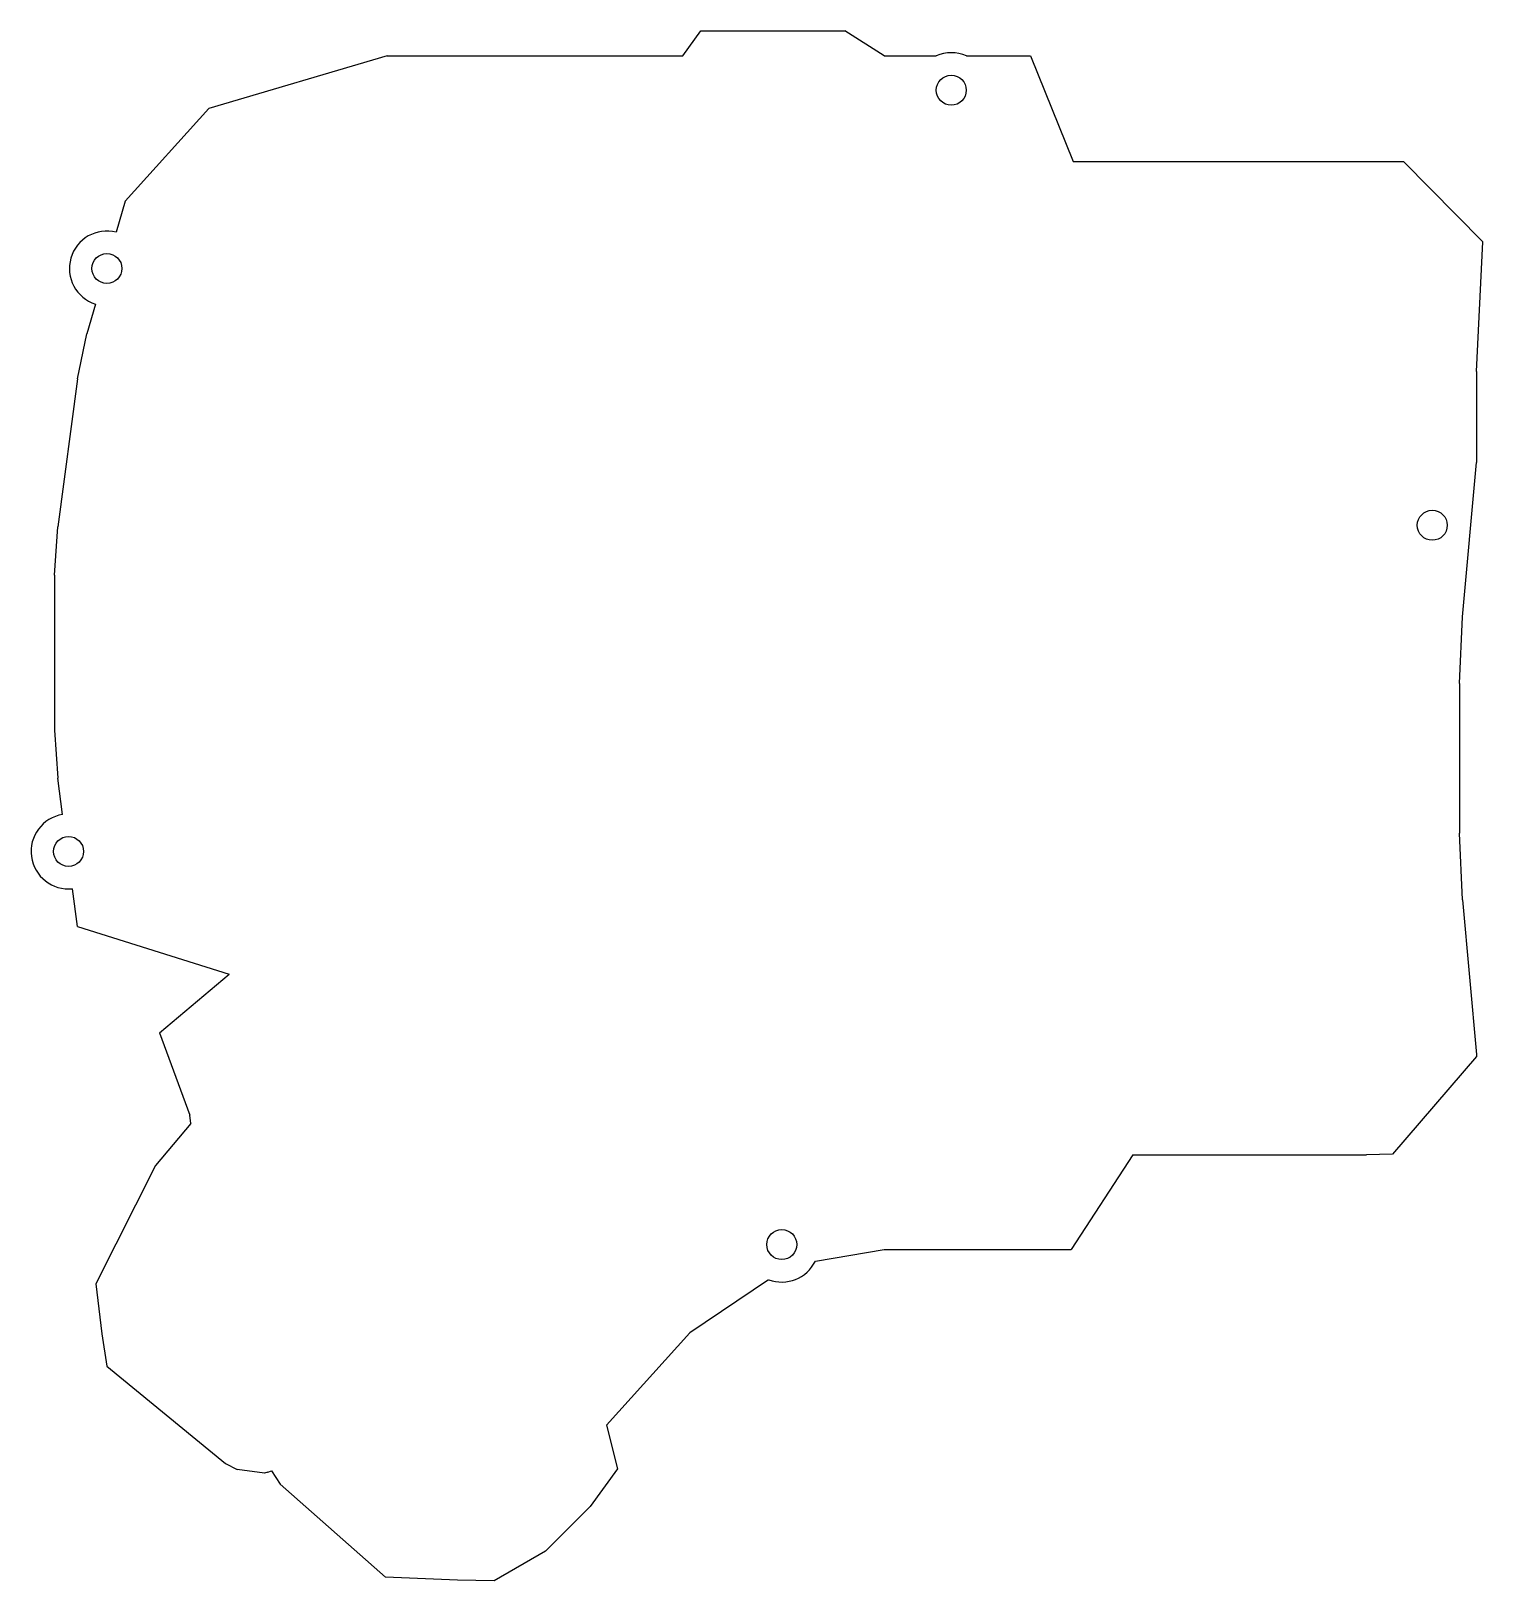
# Model space of a CAD drawing. Header units: metres. Extents: x -103 to 62, y -105 to 71.
import ezdxf

# ---------------------------------------------------------------- set-up
doc = ezdxf.new("R2010")
doc.units = ezdxf.units.M

msp = doc.modelspace()

# ---------------------------------------------------------------- linework, layer by layer
for p, q in [((-28.89, 67.72), (-26.87, 70.54)), ((-28.89, 67.72, -5), (-26.87, 70.54, -5)), ((-26.87, 70.54), (-26.87, 70.54, -5)), ((-26.87, 70.54), (-10.52, 70.54)), ((-26.87, 70.54, -5), (-10.52, 70.54, -5)), ((-10.52, 70.54), (-10.52, 70.54, -5)), ((-6.06, 67.72), (-10.52, 70.54)), ((-6.06, 67.72, -5), (-10.52, 70.54, -5)), ((-62.43, 67.72), (-82.66, 61.73)), ((-62.43, 67.72, -5), (-82.66, 61.73, -5)), ((-62.43, 67.72), (-62.43, 67.72, -5)), ((-62.43, 67.72), (-28.89, 67.72)), ((-62.43, 67.72, -5), (-28.89, 67.72, -5)), ((-28.89, 67.72), (-28.89, 67.72, -5)), ((-6.06, 67.72), (-6.06, 67.72, -5)), ((-6.06, 67.72), (-0.14, 67.72)), ((-6.06, 67.72, -5), (-0.14, 67.72, -5)), ((-0.14, 67.72), (-0.14, 67.72, -5)), ((3.27, 67.72), (3.27, 67.72, -5)), ((3.27, 67.72), (10.55, 67.72)), ((3.27, 67.72, -5), (10.55, 67.72, -5)), ((10.55, 67.72), (10.55, 67.72, -5)), ((10.55, 67.72), (15.38, 55.72)), ((10.55, 67.72, -5), (15.38, 55.72, -5)), ((3.26, 63.82), (3.26, 63.82, -5)), ((-92.16, 51.23), (-82.66, 61.73)), ((-92.16, 51.23, -5), (-82.66, 61.73, -5)), ((-82.66, 61.73), (-82.66, 61.73, -5)), ((15.38, 55.72), (15.38, 55.72, -5)), ((15.38, 55.72), (52.87, 55.72)), ((15.38, 55.72, -5), (52.87, 55.72, -5)), ((52.87, 55.72), (52.87, 55.72, -5)), ((52.87, 55.72), (61.88, 46.63)), ((52.87, 55.72, -5), (61.88, 46.63, -5)), ((-92.16, 51.23), (-93.18, 47.71)), ((-92.16, 51.23, -5), (-93.18, 47.71, -5)), ((-92.16, 51.23), (-92.16, 51.23, -5)), ((-93.18, 47.71), (-93.18, 47.71, -5)), ((61.14, 31.9), (61.88, 46.63)), ((61.14, 31.9, -5), (61.88, 46.63, -5)), ((61.88, 46.63), (61.88, 46.63, -5)), ((-92.54, 43.59), (-92.54, 43.59, -5)), ((-95.54, 39.54), (-96.51, 36.16)), ((-95.54, 39.54, -5), (-96.51, 36.16, -5)), ((-95.54, 39.54), (-95.54, 39.54, -5)), ((-97.57, 31.07), (-96.51, 36.16)), ((-97.57, 31.07, -5), (-96.51, 36.16, -5)), ((-96.51, 36.16), (-96.51, 36.16, -5)), ((61.14, 31.9), (61.14, 31.9, -5)), ((61.14, 31.9), (61.14, 21.59)), ((61.14, 31.9, -5), (61.14, 21.59, -5)), ((-97.57, 31.07), (-99.82, 14.26)), ((-97.57, 31.07, -5), (-99.82, 14.26, -5)), ((-97.57, 31.07), (-97.57, 31.07, -5)), ((59.56, 4.06), (61.14, 21.59)), ((59.56, 4.06, -5), (61.14, 21.59, -5)), ((61.14, 21.59), (61.14, 21.59, -5)), ((-100.18, 8.8), (-99.82, 14.26)), ((-100.18, 8.8, -5), (-99.82, 14.26, -5)), ((-99.82, 14.26), (-99.82, 14.26, -5)), ((57.83, 14.45), (57.83, 14.45, -5)), ((-100.18, 8.8), (-100.18, 8.8, -5)), ((-100.18, 8.8), (-100.18, -8.8)), ((-100.18, 8.8, -5), (-100.18, -8.8, -5)), ((59.21, -3.5), (59.56, 4.06)), ((59.21, -3.5, -5), (59.56, 4.06, -5)), ((59.56, 4.06), (59.56, 4.06, -5)), ((59.21, -3.5), (59.21, -3.5, -5)), ((59.21, -3.5), (59.21, -20.5)), ((59.21, -3.5, -5), (59.21, -20.5, -5)), ((-100.18, -8.8), (-100.18, -8.8, -5)), ((-100.18, -8.8), (-99.82, -14.26)), ((-100.18, -8.8, -5), (-99.82, -14.26, -5)), ((-99.82, -14.26), (-99.82, -14.26, -5)), ((-99.27, -18.36), (-99.82, -14.26)), ((-99.27, -18.36, -5), (-99.82, -14.26, -5)), ((-99.27, -18.36), (-99.27, -18.36, -5)), ((59.21, -20.5), (59.21, -20.5, -5)), ((59.56, -28.06), (59.21, -20.5)), ((59.56, -28.06, -5), (59.21, -20.5, -5)), ((-96.89, -22.56), (-96.89, -22.56, -5)), ((-98.14, -26.8), (-98.14, -26.8, -5)), ((-97.57, -31.07), (-98.14, -26.8)), ((-97.57, -31.07, -5), (-98.14, -26.8, -5)), ((59.56, -28.06), (59.56, -28.06, -5)), ((59.56, -28.06), (61.14, -45.59)), ((59.56, -28.06, -5), (61.14, -45.59, -5)), ((-97.57, -31.07), (-97.57, -31.07, -5)), ((-97.57, -31.07), (-80.38, -36.5)), ((-97.57, -31.07, -5), (-80.38, -36.5, -5)), ((-88.28, -43.14), (-80.38, -36.5)), ((-88.28, -43.14, -5), (-80.38, -36.5, -5)), ((-80.38, -36.5), (-80.38, -36.5, -5)), ((-88.28, -43.14), (-88.28, -43.14, -5)), ((-88.28, -43.14), (-84.82, -52.49)), ((-88.28, -43.14, -5), (-84.82, -52.49, -5)), ((61.14, -45.59), (61.14, -45.59, -5)), ((61.14, -45.59), (61.14, -45.83)), ((61.14, -45.59, -5), (61.14, -45.83, -5)), ((61.14, -45.83), (51.6, -56.92)), ((61.14, -45.83, -5), (51.6, -56.92, -5)), ((61.14, -45.83), (61.14, -45.83, -5)), ((-84.82, -52.49), (-84.82, -52.49, -5)), ((-84.7, -53.43), (-84.82, -52.49)), ((-84.7, -53.43, -5), (-84.82, -52.49, -5)), ((-84.7, -53.43), (-88.74, -58.2)), ((-84.7, -53.43, -5), (-88.74, -58.2, -5)), ((-84.7, -53.43), (-84.7, -53.43, -5)), ((22.16, -56.99), (15.14, -67.72)), ((22.16, -56.99, -5), (15.14, -67.72, -5)), ((22.16, -56.99), (22.16, -56.99, -5)), ((22.16, -56.99), (48.67, -56.99)), ((22.16, -56.99, -5), (48.67, -56.99, -5)), ((51.6, -56.92), (48.67, -56.99)), ((51.6, -56.92, -5), (48.67, -56.99, -5)), ((48.67, -56.99), (48.67, -56.99, -5)), ((51.6, -56.92), (51.6, -56.92, -5)), ((-88.74, -58.2), (-95.5, -71.64)), ((-88.74, -58.2, -5), (-95.5, -71.64, -5)), ((-88.74, -58.2), (-88.74, -58.2, -5)), ((-15.97, -67.17), (-15.97, -67.17, -5)), ((-13.86, -69.06), (-6.06, -67.72)), ((-13.86, -69.06, -5), (-6.06, -67.72, -5)), ((-6.06, -67.72), (-6.06, -67.72, -5)), ((-6.06, -67.72), (15.14, -67.72)), ((-6.06, -67.72, -5), (15.14, -67.72, -5)), ((15.14, -67.72), (15.14, -67.72, -5)), ((-13.86, -69.06), (-13.86, -69.06, -5)), ((-95.5, -71.64), (-95.5, -71.64, -5)), ((-95.5, -71.64), (-94.82, -77.29)), ((-95.5, -71.64, -5), (-94.82, -77.29, -5)), ((-19.16, -71.16), (-28.11, -77.19)), ((-19.16, -71.16, -5), (-28.11, -77.19, -5)), ((-19.16, -71.16), (-19.16, -71.16, -5)), ((-94.82, -77.29), (-94.82, -77.29, -5)), ((-94.82, -77.29), (-94.25, -80.96)), ((-94.82, -77.29, -5), (-94.25, -80.96, -5)), ((-37.54, -87.67), (-28.11, -77.19)), ((-37.54, -87.67, -5), (-28.11, -77.19, -5)), ((-28.11, -77.19), (-28.11, -77.19, -5)), ((-94.25, -80.96), (-94.25, -80.96, -5)), ((-94.25, -80.96), (-80.78, -92.02)), ((-94.25, -80.96, -5), (-80.78, -92.02, -5)), ((-37.54, -87.67), (-37.54, -87.67, -5)), ((-37.54, -87.67), (-36.32, -92.62)), ((-37.54, -87.67, -5), (-36.32, -92.62, -5)), ((-80.78, -92.02), (-80.78, -92.02, -5)), ((-80.78, -92.02), (-79.45, -92.68)), ((-80.78, -92.02, -5), (-79.45, -92.68, -5)), ((-79.45, -92.68), (-79.45, -92.68, -5)), ((-76.35, -93.12), (-79.45, -92.68)), ((-76.35, -93.12, -5), (-79.45, -92.68, -5)), ((-75.98, -93.01), (-76.35, -93.12)), ((-75.98, -93.01, -5), (-76.35, -93.12, -5)), ((-76.35, -93.12), (-76.35, -93.12, -5)), ((-75.98, -93.01), (-75.56, -92.84)), ((-75.98, -93.01, -5), (-75.56, -92.84, -5)), ((-75.98, -93.01), (-75.98, -93.01, -5)), ((-75.56, -92.84), (-75.56, -92.84, -5)), ((-75.56, -92.84), (-74.59, -94.34)), ((-75.56, -92.84, -5), (-74.59, -94.34, -5)), ((-36.32, -92.62), (-39.42, -96.89)), ((-36.32, -92.62, -5), (-39.42, -96.89, -5)), ((-36.32, -92.62), (-36.32, -92.62, -5)), ((-74.59, -94.34), (-74.59, -94.34, -5)), ((-62.64, -104.91), (-74.59, -94.34)), ((-62.64, -104.91, -5), (-74.59, -94.34, -5)), ((-44.46, -101.95), (-39.42, -96.89)), ((-44.46, -101.95, -5), (-39.42, -96.89, -5)), ((-39.42, -96.89), (-39.42, -96.89, -5)), ((-44.46, -101.95), (-50.32, -105.34)), ((-44.46, -101.95, -5), (-50.32, -105.34, -5)), ((-44.46, -101.95), (-44.46, -101.95, -5)), ((-62.64, -104.91), (-62.64, -104.91, -5)), ((-54.47, -105.26), (-62.64, -104.91)), ((-54.47, -105.26, -5), (-62.64, -104.91, -5)), ((-54.47, -105.26), (-54.47, -105.26, -5)), ((-50.32, -105.34), (-54.47, -105.26)), ((-50.32, -105.34, -5), (-54.47, -105.26, -5)), ((-50.32, -105.34), (-50.32, -105.34, -5))]:
    msp.add_line(p, q)
for centre in [(1.56, 63.82), (1.56, 63.82, -5), (-94.24, 43.59), (-94.24, 43.59, -5), (56.13, 14.45), (56.13, 14.45, -5), (-98.59, -22.56), (-98.59, -22.56, -5), (-17.67, -67.17), (-17.67, -67.17, -5)]:
    msp.add_circle(centre, 1.7)
for centre, start, end in [((1.56, 63.82), 66.3386, 113.6614), ((1.56, 63.82, -5), 66.3386, 113.6614), ((-94.24, 43.59), 75.5654, 252.2304), ((-94.24, 43.59, -5), 75.5654, 252.2304), ((-98.59, -22.56), 99.1444, 276.117), ((-98.59, -22.56, -5), 99.1444, 276.117), ((-17.67, -67.17), 249.5445, 333.6452), ((-17.67, -67.17, -5), 249.5445, 333.6452)]:
    msp.add_arc(centre, 4.25, start, end)

doc.saveas('drawing.dxf')
